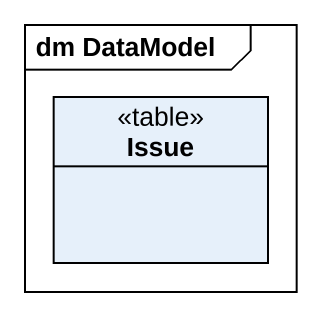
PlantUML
@startuml
mainframe dm DataModel
hide circle
hide empty members
class Issue <<table>>
@enduml
